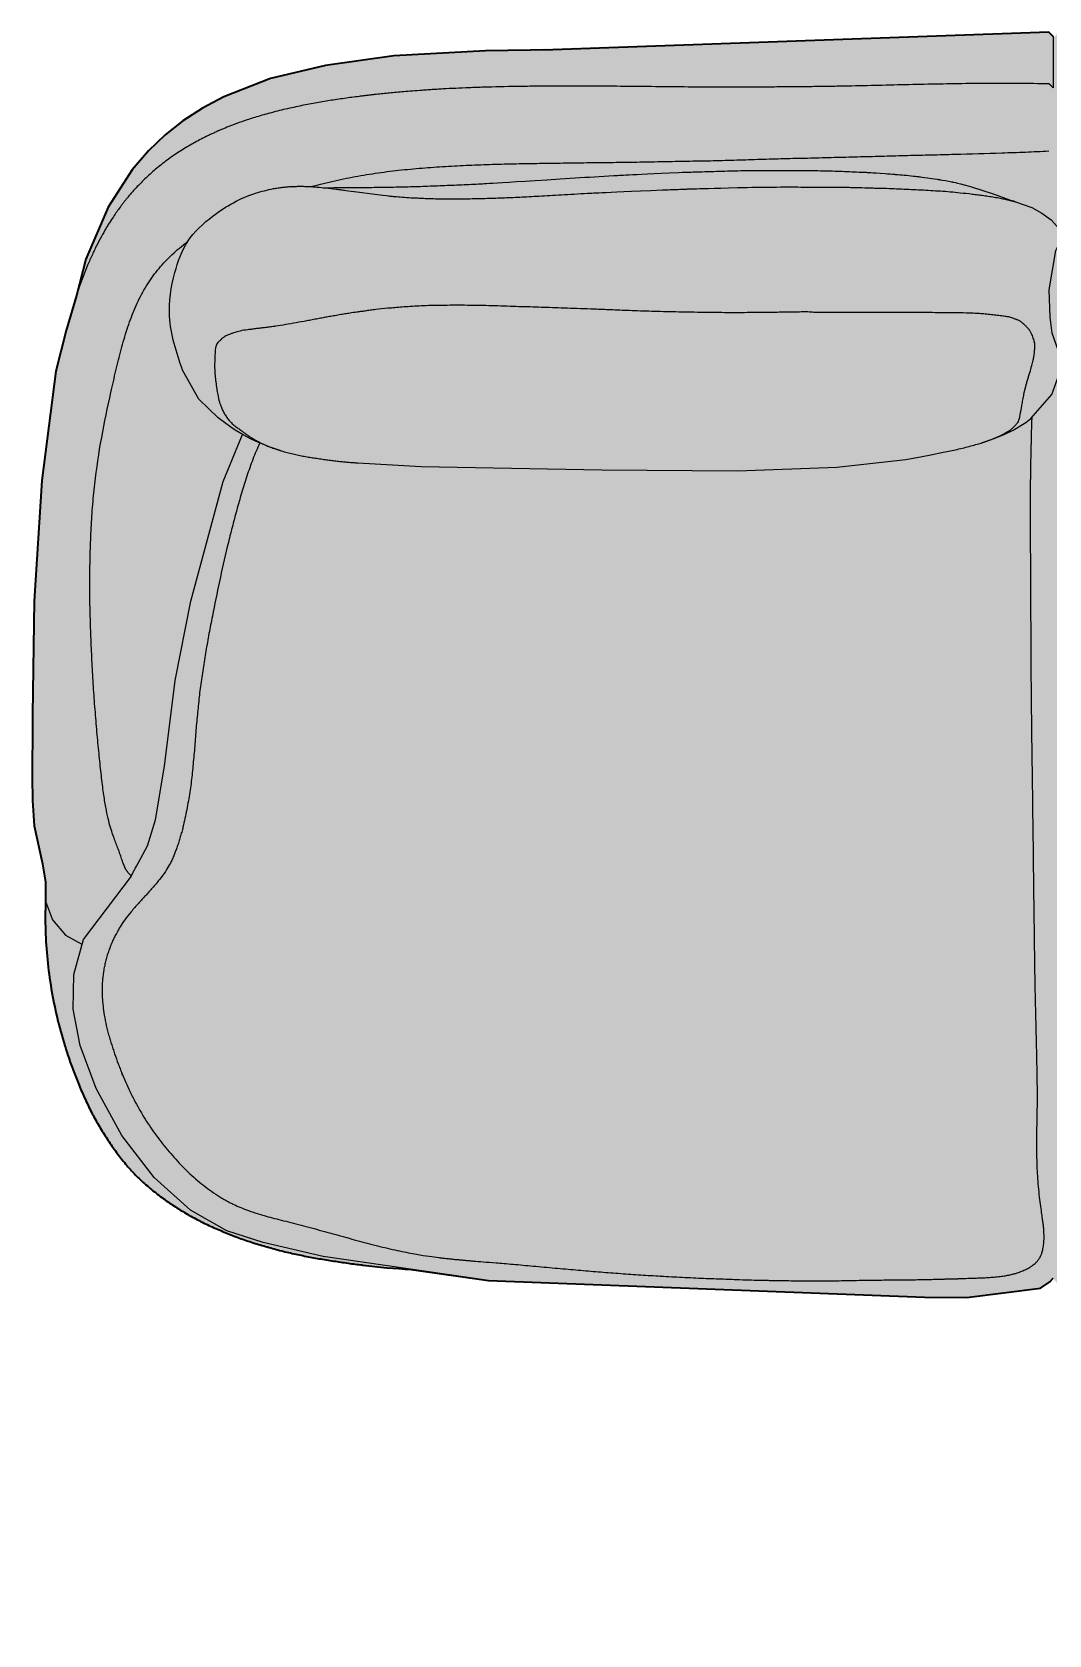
# Model space of a CAD drawing. Header units: millimetres. Extents: x -22 to 6424, y -4345 to 780.
# Drawn here: x -22 to 765, y -3104 to -1863 of the extents above; entities that cross this region are included whole.
import ezdxf

# ---------------------------------------------------------------- set-up
doc = ezdxf.new("R2010")
doc.units = ezdxf.units.MM
doc.layers.add('Blocks', color=7, linetype='Continuous')
doc.layers.add('Blocks$Fill', color=7, linetype='Continuous', true_color=0xffffff)
doc.layers.add('Blocks$Inner', color=7, linetype='Continuous', lineweight=25, true_color=0x007f00)
doc.layers.add('Blocks$Outline', color=7, linetype='Continuous', lineweight=35, true_color=0xff3f3f)

# ---------------------------------------------------------------- blocks, each defined once
blk = doc.blocks.new('Lune JH610 Sofa Top')
at = {"layer": 'Blocks$Fill'}
blk.add_hatch(color=256, dxfattribs=at).paths.add_polyline_path([(10.4, -107.3), (10.2, -118.7), (10.4, -130.1), (10.9, -141.4), (11.9, -152.7), (13.2, -163.9), (14.9, -175.2), (16.9, -186.3), (19.4, -197.4), (22.2, -208.4), (25.3, -219.3), (27, -224.7), (28.8, -230.1), (32.7, -240.7), (37, -251.2), (39.2, -256.5), (41.6, -261.6), (44, -266.8), (46.6, -271.8), (49.3, -276.8), (52.1, -281.7), (55, -286.5), (58.1, -291.3), (61.2, -296.1), (64.5, -300.7), (67.9, -305.3), (71.4, -309.7), (73.3, -311.9), (75.1, -314), (77, -316.1), (78.9, -318.2), (80.9, -320.2), (82.9, -322.1), (85, -324.1), (87.1, -326), (91.4, -329.7), (95.8, -333.2), (100.4, -336.7), (105, -340), (109.7, -343.2), (114.4, -346.2), (119.3, -349.2), (124.2, -351.9), (129.2, -354.6), (134.3, -357.1), (139.5, -359.5), (144.7, -361.8), (149.9, -364), (155.2, -366.1), (160.5, -368.1), (165.8, -370), (171.2, -371.8), (176.6, -373.4), (187.6, -376.5), (198.5, -379.3), (209.6, -381.8), (220.7, -383.9), (243.2, -387.4), (255.9, -389.1), (274.6, -391.1), (293.4, -392.4), (353.2, -401.1), (690.9, -413.9), (723.4, -414.1), (780.5, -407), (787.9, -402), (790.5, -399.3), (793.7, -403.5), (798.7, -407.7), (805.1, -410.7), (812.9, -412.2), (861.1, -410.9), (1156, -411), (1468.1, -411.3), (1488.7, -412.2), (1496.7, -412.3), (1505.7, -411.1), (1512.4, -408.4), (1517.5, -404.6), (1521.2, -400.2), (1523.6, -403.4), (1528.7, -407.6), (1535, -410.6), (1542.8, -412.2), (1591, -410.9), (1886, -411), (2198.1, -411.3), (2218.7, -412.2), (2226.7, -412.3), (2234.9, -411.2), (2233.9, -418.1), (2234.4, -434.8), (2235.1, -760.1), (2234.1, -1104.6), (2235.6, -1111.4), (2238.4, -1117.3), (2242.8, -1122.6), (2246.9, -1125.6), (2243.9, -1128.5), (2239.5, -1135.1), (2236, -1143), (2233.5, -1152.2), (2231.8, -1174.4), (2232.2, -1219.3), (2234.4, -1399.3), (2244.1, -1550.5), (2253.2, -1605.2), (2253.7, -1619.2), (2254.4, -1633.1), (2255.6, -1646.9), (2257.2, -1661.8), (2260.4, -1684.2), (2262.3, -1695.4), (2264.4, -1706.6), (2266.9, -1717.6), (2269.6, -1728.6), (2272.7, -1739.5), (2274.4, -1745), (2276.2, -1750.4), (2278.1, -1755.7), (2280.1, -1761), (2282.2, -1766.2), (2284.4, -1771.5), (2286.7, -1776.7), (2289.1, -1781.8), (2291.6, -1786.9), (2294.2, -1792), (2297, -1796.9), (2299.9, -1801.7), (2303, -1806.5), (2306.2, -1811.2), (2309.5, -1815.8), (2312.9, -1820.3), (2316.5, -1824.8), (2320.2, -1829.1), (2322.1, -1831.2), (2324, -1833.2), (2326, -1835.3), (2328, -1837.2), (2330, -1839.2), (2332.1, -1841.1), (2334.3, -1842.9), (2336.4, -1844.7), (2340.9, -1848.3), (2345.4, -1851.7), (2350.1, -1854.9), (2354.8, -1858.1), (2359.6, -1861.1), (2364.5, -1864.1), (2369.4, -1866.9), (2374.3, -1869.6), (2379.4, -1872.1), (2384.5, -1874.6), (2389.7, -1876.9), (2394.9, -1879.2), (2405.5, -1883.4), (2416.1, -1887.3), (2421.5, -1889.1), (2426.9, -1890.8), (2437.8, -1894), (2448.8, -1896.8), (2459.8, -1899.2), (2471, -1901.3), (2482.2, -1903), (2493.5, -1904.3), (2504.8, -1905.2), (2516.1, -1905.8), (2527.5, -1905.9), (2538.9, -1905.7), (2553.5, -1905.7), (2553.7, -1905.7), (2555, -1905.7), (2568.4, -1908.3), (2591.7, -1913.9), (2612.9, -1915.6), (2630, -1916), (2648.2, -1916.2), (2735.1, -1915.7), (2812.9, -1912.3), (2888.4, -1906.1), (2939.6, -1899.3), (2988.4, -1887.6), (2992.5, -1886.2), (3011.4, -1881.9), (3052.4, -1868.3), (3072.3, -1859.1), (3098.1, -1843.7), (3110.5, -1834.2), (3122.6, -1823.3), (3144.6, -1797), (3154.3, -1781.5), (3163.2, -1764.1), (3171.2, -1744.6), (3178.3, -1722.3), (3184.6, -1695.9), (3189.9, -1664.6), (3197, -1570.3), (3198.2, -1489.2), (3199.3, -1434.9), (3208.2, -1295.5), (3211.7, -1129.2), (3208.2, -1125.7), (3208.2, -1124.7), (3211.7, -1121.2), (3211.7, -398.8), (3209.7, -396.9), (3211.3, -395.3), (3211.3, 111.1), (3208.1, 164.9), (3198.5, 218), (3182.8, 269.6), (3161, 318.9), (3133.5, 365.3), (3100.7, 408.1), (3063.1, 446.7), (3021.2, 480.6), (2975.5, 509.3), (2926.7, 532.3), (2875.6, 549.4), (2822.8, 560.4), (2769.1, 565), (2757.3, 565.1), (2250.8, 565.1), (2249.2, 563.6), (2247.3, 565.5), (1525, 565.5), (1521.5, 562), (1520.8, 562), (1517.3, 565.5), (795, 565.5), (791.5, 562), (790.5, 562), (787, 565.5), (351, 551), (280.1, 547), (227.2, 539.7), (184.6, 529.4), (148.3, 515.3), (131.9, 506.5), (116.8, 496.7), (102.9, 485.8), (90.1, 473.6), (77.5, 458.8), (59, 429.9), (41.7, 389.6), (34.5, 361.4), (26.4, 334.4), (18.5, 302.9), (7.6, 218.2), (1.5, 124.8), (0.4, 37.4), (0.4, -29.4), (1.6, -49), (8.1, -78.5), (10.5, -92.6)], flags=0)
at = {"layer": 'Blocks$Inner'}
for p, q in [((70.1, -242.1), (69.4, -240.3)), ((486.6, -397.5), (486.1, -397.5))]:
    blk.add_line(p, q, dxfattribs=at)
for points in [[(34.5, 361.4), (41.7, 389.6), (59, 429.9), (77.5, 458.8), (90.1, 473.6), (102.9, 485.8), (116.8, 496.7), (131.9, 506.5), (148.3, 515.3), (184.6, 529.4), (227.2, 539.7), (280.1, 547), (351, 551), (403.1, 551.8), (787, 565.5), (790.5, 562), (790.5, 522.2)], [(790.5, 522.2), (788.7, 523.9), (786.9, 525.4)], [(725.4, 446.2), (727.2, 445.7), (743.9, 440.2), (751.7, 437.5), (756.7, 435.7), (759.7, 434.7), (761.1, 434.1)], [(754.1, 435.9), (761.1, 434.1), (773.8, 429.6), (781.7, 425.3), (788.7, 420), (795, 413.2), (798.6, 407.7)], [(736.1, 247.8), (744.8, 250.9), (752.9, 254.2), (759.5, 257.3), (769.3, 263.3), (773.1, 266.3), (789.3, 285), (795.9, 302.8), (795.1, 314.5), (794.2, 319.3), (789.7, 332.4), (788, 344.8), (787.4, 366), (792.5, 396.4), (796, 403.7), (799.3, 408.9)], [(43, 385), (36.7, 368.7), (26.4, 334.4), (18.5, 302.9), (7.6, 218.2), (1.5, 124.8), (0.4, 37.4), (0.2, 19.5), (0, 0), (0, -11.4), (0.4, -29.4), (1.6, -49), (8.1, -78.5), (10.5, -92.6)], [(192.8, 241.3), (184.3, 244.1), (175.2, 247.7), (169.7, 250.4), (163.5, 253.6), (157.1, 257.4), (153.9, 259.6), (144.1, 266.7), (129.2, 281.2), (116.4, 303.7)], [(82.1, -77.8), (89.3, -64.5), (95.4, -44.4), (102.6, -2.7), (110.8, 63.5), (123, 124.9), (148, 217.6), (163, 253.9)], [(252.2, 232), (301.2, 229.1), (441, 226.6), (546.1, 225.8), (622.8, 228.7), (676.2, 234.5), (688.9, 236.8), (695.6, 238.1), (699.3, 238.9), (701.6, 239.4), (702.9, 239.7), (703.9, 239.9), (713.4, 241.8)], [(790.5, -399.3), (787.9, -402), (780.5, -407), (723.4, -414.1), (690.9, -413.9), (353.2, -401.1), (225.2, -382.4), (178.8, -371.6), (150.7, -362.5), (122.6, -346.5), (94.6, -321.3), (69.4, -288.7), (49.6, -252.3), (37.3, -219), (31.7, -190.9), (32.3, -164.1), (39.8, -137), (77, -88)], [(10.4, -107.3), (15.8, -121.9), (25.9, -133.7), (38.4, -140.7)]]:
    blk.add_lwpolyline(points, dxfattribs=at)
for points, knots in [([(786.9, 525.4), (771.4, 525.6), (740.3, 525.9), (701.2, 525.2), (669.9, 524.5), (646.3, 523.9), (626.7, 523.5), (610.9, 523.3), (599.1, 523.1), (587.2, 523), (570.7, 522.9), (549.6, 522.8), (523.8, 522.8), (498.2, 523), (473.2, 523.3), (449.5, 523.5), (431.2, 523.6), (417.8, 523.6), (408.3, 523.6), (399.5, 523.6), (388.4, 523.5), (370.6, 523.3), (353.3, 522.9), (338.2, 522.3), (327.8, 521.9), (319.7, 521.5), (313.3, 521.1), (308.6, 520.8), (304.1, 520.5), (298.6, 520.1), (292.5, 519.7), (286.2, 519.1), (280.5, 518.6), (275.3, 518.1), (270.2, 517.6), (265.8, 517.1), (262.1, 516.7), (259.2, 516.4), (256.2, 516), (252.3, 515.5), (247.4, 514.9), (241.7, 514.1), (234.1, 513), (226.6, 511.8), (218.9, 510.5), (213.2, 509.4), (207.2, 508.2), (198.9, 506.4), (188.3, 503.9), (176.2, 500.6), (166, 497.4), (158.3, 494.6), (152.1, 492.3), (147.6, 490.4), (144.1, 488.9), (141.3, 487.6), (138.5, 486.4), (135, 484.7), (130.9, 482.6), (126, 480), (121.2, 477.3), (116.3, 474.3), (109.8, 470.2), (102.1, 464.6), (94.8, 458.7), (89.3, 453.7), (85.3, 449.8), (81.4, 445.8), (77.6, 441.7), (74.7, 438.3), (72.5, 435.6), (70.8, 433.5), (69.4, 431.6), (67.6, 429.2), (65.6, 426.4), (63, 422.7), (60.5, 418.8), (58.1, 415.1), (55.8, 411), (52.7, 405.5), (49.5, 399.4), (47.1, 394.3), (45.3, 390.3), (43.9, 387.2), (43.1, 385.4), (43, 385)], [0, 0, 0, 0, 0.0080645, 0.0161291, 0.0201613, 0.0241936, 0.0282258, 0.030242, 0.0322581, 0.0342742, 0.0362904, 0.0403226, 0.0443549, 0.0483872, 0.0524194, 0.0564517, 0.060484, 0.0625001, 0.0645162, 0.0665323, 0.0685485, 0.0725807, 0.0806453, 0.0846775, 0.0887098, 0.0927421, 0.0947582, 0.0967743, 0.0987905, 0.1008066, 0.1048389, 0.1088711, 0.1129034, 0.1169356, 0.1209679, 0.1250002, 0.1270163, 0.1290324, 0.1310486, 0.1330647, 0.137097, 0.1411292, 0.1451615, 0.153226, 0.1572583, 0.1612905, 0.1653228, 0.1693551, 0.1774196, 0.1854841, 0.1935487, 0.2016132, 0.2096777, 0.2177422, 0.2217745, 0.2258068, 0.229839, 0.2338713, 0.2419358, 0.2500003, 0.2580649, 0.2661294, 0.2741939, 0.290323, 0.306452, 0.3145166, 0.3225811, 0.3306456, 0.3387101, 0.3467747, 0.3508069, 0.3548392, 0.3588715, 0.3629037, 0.3709683, 0.3790328, 0.3870973, 0.3911296, 0.3951618, 0.4032264, 0.4112909, 0.4153232, 0.4193554, 0.4233877, 0.4242944, 0.4242944, 0.4242944, 0.4242944]), ([(216.3, 445.8), (216.3, 445.8), (216.3, 445.8), (216.3, 445.8), (218.6, 446.5), (226.8, 448.7), (241, 452), (258.9, 455.2), (276.9, 457.8), (295.1, 459.7), (313.2, 461.1), (331.4, 462.2), (349.6, 462.9), (367.8, 463.4), (386, 463.8), (404.3, 464), (422.5, 464.3), (440.7, 464.5), (458.9, 464.7), (477.2, 465), (495.4, 465.4), (513.6, 465.7), (531.9, 466), (550.1, 466.6), (568.3, 467.2), (586.5, 467.7), (604.8, 468), (623, 468.6), (641.3, 469), (659.5, 469.5), (677.7, 470), (696, 470.4), (720.3, 471.1), (744.6, 471.7), (768.9, 472.6), (781, 473.1), (787.1, 473.4)], [0.6170785, 0.6170785, 0.6170785, 0.6170785, 0.6170849, 0.6170849, 0.6170849, 0.6219512, 0.6341463, 0.6463415, 0.6585366, 0.6707317, 0.6829268, 0.695122, 0.7073171, 0.7195122, 0.7317073, 0.7439024, 0.7560976, 0.7682927, 0.7804878, 0.7926829, 0.804878, 0.8170732, 0.8292683, 0.8414634, 0.8536585, 0.8658537, 0.8780488, 0.8902439, 0.902439, 0.9146341, 0.9268293, 0.9390244, 0.9512195, 0.9756098, 0.9878049, 1, 1, 1, 1]), ([(225.2, 444.9), (231.2, 445), (240.9, 445.1), (255.7, 445.2), (270.4, 445.3), (285.4, 445.6), (300.5, 446), (315.6, 446.6), (330.7, 447.2), (345.2, 447.9), (354.8, 448.4), (420.4, 452.5)], [0.0124368, 0.0124368, 0.0124368, 0.0124368, 0.025641, 0.0384615, 0.0512821, 0.0641026, 0.0769231, 0.0897436, 0.1025641, 0.1153846, 0.1270535, 0.1270535, 0.1270535, 0.1270535]), ([(420.4, 452.5), (430.3, 453.2), (445.2, 454.1), (460.2, 454.9), (500.7, 456.8)], [0.12705346, 0.12705346, 0.12705346, 0.12705346, 0.15269449, 0.165515, 0.165515, 0.165515, 0.165515]), ([(500.7, 456.8), (503.9, 456.9), (510, 457.1), (516.1, 457.3), (523.4, 457.5)], [0.165515, 0.165515, 0.165515, 0.165515, 0.17367979, 0.18111277, 0.18111277, 0.18111277, 0.18111277]), ([(523.4, 457.5), (529.1, 457.7), (536.6, 457.9), (544.1, 458.1), (555.8, 458.3)], [0.18111277, 0.18111277, 0.18111277, 0.18111277, 0.19561139, 0.20024573, 0.20024573, 0.20024573, 0.20024573]), ([(555.8, 458.3), (560.7, 458.3), (566.6, 458.4), (572.5, 458.4), (585.7, 458.4)], [0.20024573, 0.20024573, 0.20024573, 0.20024573, 0.21284717, 0.21526567, 0.21526567, 0.21526567, 0.21526567]), ([(585.7, 458.4), (590.7, 458.4), (600.8, 458.3), (613.3, 458.1), (623.3, 457.8), (628.3, 457.6), (630.7, 457.5)], [0.32051282, 0.32051282, 0.32051282, 0.32051282, 0.33333333, 0.34615385, 0.3525641, 0.35894562, 0.35894562, 0.35894562, 0.35894562]), ([(630.8, 457.5), (633.3, 457.4), (638.2, 457.2), (643.1, 457), (645.6, 456.9)], [0.35897436, 0.35897436, 0.35897436, 0.35897436, 0.36538462, 0.37173991, 0.37173991, 0.37173991, 0.37173991]), ([(660.4, 455.9), (662.9, 455.7), (665.5, 455.5), (668.2, 455.3), (668.6, 455.3)], [0.375814603, 0.375814603, 0.375814603, 0.375814603, 0.382224859, 0.382835741, 0.382835741, 0.382835741, 0.382835741]), ([(668.6, 455.3), (670.7, 455.1), (675.3, 454.7), (680.6, 454.2), (683.8, 453.8), (685.8, 453.6)], [0.38283574, 0.38283574, 0.38283574, 0.38283574, 0.38849582, 0.39490607, 0.39712281, 0.39712281, 0.39712281, 0.39712281]), ([(116.4, 303.7), (111.8, 317.5), (103.6, 342.3), (108.9, 376.9), (118.9, 405), (141.9, 426), (165.4, 439.4), (182.2, 443.2), (186.9, 444.3)], [0, 0, 0, 0, 43.002746, 77.088243, 102.945284, 130.980226, 168.213502, 182.596064, 182.596064, 182.596064, 182.596064]), ([(186.9, 444.3), (188, 444.5), (190.4, 444.9), (193.9, 445.3), (196.8, 445.6), (198.8, 445.8), (200, 445.8), (200.8, 445.9), (201.7, 445.9), (202.7, 446), (204.4, 446), (206.7, 446.1), (209.8, 446.1), (214.2, 445.9), (220.3, 445.5), (227.5, 444.8), (234, 444.1), (239.1, 443.4), (241.6, 443.1), (242.8, 442.9)], [182.5960643, 182.5960643, 182.5960643, 182.5960643, 182.615295, 182.6345258, 182.6537566, 182.6633719, 182.6681796, 182.6729873, 182.677795, 182.6826027, 182.6922181, 182.7114489, 182.7306796, 182.7499104, 182.7691412, 182.7883719, 182.8076027, 182.8172181, 182.8268335, 182.8268335, 182.8268335, 182.8268335]), ([(242.8, 442.9), (274.9, 438.7), (277.2, 438.5), (281.5, 438.1), (286.5, 437.7), (292, 437.3), (297.2, 437.1), (301.7, 436.8), (306.7, 436.6), (314, 436.4), (324.1, 436.3), (337.1, 436.4), (350.7, 436.7), (363.9, 437.1), (377.4, 437.7), (392.2, 438.5), (409.3, 439.5), (426.2, 440.5), (437.2, 441), (487.9, 443.3)], [182.8268335, 182.8268335, 182.8268335, 182.8268335, 182.8364489, 182.8460643, 182.865295, 182.8845258, 182.8941412, 182.9037566, 182.9133719, 182.9229873, 182.9422181, 182.9614489, 182.9806796, 182.9999104, 183.0191412, 183.0383719, 183.0576027, 183.0768335, 183.0864489, 183.0864489, 183.0864489, 183.0864489]), ([(553.6, 445.2), (562.7, 445.4), (580.3, 445.6), (600.8, 445.5), (611.2, 445.3), (614.9, 445.3), (616.9, 445.3), (618.3, 445.3), (620, 445.4), (621.7, 445.4), (623.4, 445.3), (625.3, 445.3), (627.9, 445.3), (631.3, 445.3), (635.6, 445.2), (641.5, 445.1), (647.5, 444.9), (653.3, 444.7), (658.8, 444.6), (665.4, 444.4), (673, 444), (680.5, 443.7), (688, 443.3), (695.6, 442.9), (705.7, 442.3), (713.3, 441.7), (718.3, 441.1)], [183.1056796, 183.1056796, 183.1056796, 183.1056796, 183.1249104, 183.1441412, 183.1633719, 183.1826027, 183.1922181, 183.2018335, 183.2114489, 183.2162566, 183.2210643, 183.2258719, 183.2306796, 183.240295, 183.2499104, 183.2595258, 183.2787566, 183.2883719, 183.2979873, 183.3172181, 183.3364489, 183.3556796, 183.3749104, 183.3941412, 183.4133719, 183.4518335, 183.4518335, 183.4518335, 183.4518335]), ([(718.3, 441.1), (721.5, 440.8), (726.1, 440.3), (731.4, 439.6), (734.4, 439.3), (736.6, 439), (738.9, 438.6), (742.1, 438.2), (746, 437.5), (749.7, 436.8), (752.3, 436.3), (753.4, 436), (754.1, 435.9)], [183.45183348, 183.45183348, 183.45183348, 183.45183348, 183.47564301, 183.48754777, 183.49350015, 183.49945253, 183.50540491, 183.51135729, 183.52326205, 183.53516681, 183.5411192, 183.54707158, 183.54707158, 183.54707158, 183.54707158]), ([(77, -88), (76.1, -87.1), (74.6, -85.6), (72.9, -83.3), (71.5, -80.7), (70.3, -77.4), (69, -73.6), (67.7, -69.7), (66.2, -65.7), (64.7, -61.8), (63, -57.3), (61.2, -52), (59.3, -45.4), (57.5, -37.2), (55.7, -26.9), (54, -14), (52.4, 0.8), (50.8, 17.1), (49.3, 34.4), (47.9, 52.1), (46.8, 70.1), (45.9, 88.3), (45.2, 106.6), (44.7, 124.5), (44.7, 143.1), (44.9, 161), (45.6, 179.4), (46.7, 197.5), (49, 221.6), (53.5, 251.7), (59.8, 281), (64.8, 303.5), (68.9, 319.8), (73.4, 335.5), (78.8, 350.4), (85.4, 364.2), (93.5, 376.9), (103, 388.3), (112.2, 396.8), (118.2, 401.6), (120.4, 403.2)], [0, 0, 0, 0, 0.0121951, 0.0243902, 0.0365854, 0.0487805, 0.0609756, 0.0731707, 0.0853659, 0.097561, 0.1097561, 0.1219512, 0.1341463, 0.1463415, 0.1585366, 0.1707317, 0.1829268, 0.195122, 0.2073171, 0.2195122, 0.2317073, 0.2439024, 0.2560976, 0.2682927, 0.2804878, 0.2926829, 0.304878, 0.3170732, 0.3292683, 0.3536585, 0.3780488, 0.3902439, 0.402439, 0.4146341, 0.4268293, 0.4390244, 0.4512195, 0.4634146, 0.4756098, 0.4820569, 0.4820569, 0.4820569, 0.4820569]), ([(718.3, 348), (712.6, 348), (701.3, 348.2), (687, 348.4), (675.4, 348.5), (666.7, 348.5), (657.9, 348.4), (650.4, 348.4), (644.2, 348.4), (637.7, 348.4), (631, 348.4), (624.4, 348.3), (619.6, 348.3), (615.7, 348.4), (612.7, 348.4), (610.5, 348.4), (608.6, 348.4), (606.6, 348.4), (604.9, 348.5), (603.4, 348.6), (601.2, 348.8), (597.6, 348.8), (590.9, 348.7), (585.7, 348.6), (581, 348.5), (575.4, 348.5), (566.8, 348.4), (553.9, 348.2), (536.3, 348.2), (517.4, 348.4), (498.1, 348.8), (479.4, 349.2), (465, 349.7), (454.7, 350.1), (447.8, 350.4), (441.4, 350.7), (433.4, 351), (424.2, 351.3), (414.2, 351.7), (401.8, 352.1), (390.5, 352.5), (379, 352.8), (370, 353.1), (360.6, 353.4), (348, 353.8), (332.3, 354), (317.5, 353.9), (306.8, 353.7), (299.4, 353.3), (292.7, 353), (284.4, 352.4), (275.2, 351.6), (267.4, 350.8), (261.7, 350.1), (257.7, 349.5), (254.1, 349), (250.1, 348.5), (246.1, 347.9), (242.7, 347.3), (240, 346.9), (237.8, 346.5), (235.5, 346.1), (232.6, 345.6), (229.2, 345), (225.2, 344.3), (221.1, 343.5), (216.9, 342.7), (211.3, 341.6), (204.4, 340.4), (196.3, 339), (189.8, 337.9), (184.7, 337.2), (180.9, 336.7), (177.2, 336.3), (173.7, 335.9), (170.3, 335.4), (165.9, 334.9), (160.9, 334.1), (156.7, 332.9), (153.8, 331.8), (151.7, 331), (150, 330.2), (148.8, 329.5), (147.9, 328.9), (147.3, 328.5), (146.8, 328), (146.4, 327.6), (146.1, 327.3), (145.8, 327), (145.4, 326.6), (144.7, 326.1), (143.7, 325.2), (142.7, 323.8), (142, 321.4), (141.6, 317.7), (141.5, 314.1), (141.4, 311.1), (141.3, 308.8), (141.3, 306.9), (141.3, 305.4), (141.4, 304.3), (141.4, 303.2), (141.5, 301.6), (141.6, 299.6), (141.9, 297), (142.3, 293.5), (142.9, 289.2), (144, 283.3), (144.7, 279.9), (145.6, 277.2), (146.3, 275.5), (146.8, 274.1), (147.5, 272.7), (148.5, 270.7), (149.9, 268.3), (151.4, 266.1), (152.8, 264.5), (153.8, 263.4), (154.9, 262.3), (156.6, 260.9), (158.9, 259.1), (161.1, 257.6), (162.7, 256.4), (163.7, 255.6), (164.7, 254.9), (165.8, 254.1), (167.2, 253.2), (168.4, 252.4), (169.2, 251.8), (169.7, 251.5), (170.1, 251.3), (170.4, 251.1), (170.8, 250.8), (171.3, 250.5), (171.9, 250.1), (172.6, 249.7), (173.4, 249.3), (174.3, 248.8), (175.1, 248.4), (176, 247.9), (177.1, 247.4), (178.6, 246.6), (180.8, 245.6), (183.6, 244.4), (187.3, 243.1), (191.7, 241.6), (195.6, 240.5), (198.6, 239.7), (201.6, 238.9), (205.2, 238.1), (209.6, 237.2), (213.2, 236.6), (216.1, 236.1), (218.2, 235.8), (220.4, 235.5), (223.3, 235), (226.9, 234.5), (231.1, 234), (235.2, 233.5), (239.1, 233), (242.8, 232.7), (246.4, 232.3), (249.6, 232.1), (251.4, 232), (252.2, 232)], [13.64448, 13.64448, 13.64448, 13.64448, 13.6596315, 13.674783, 13.6823588, 13.6899345, 13.6975103, 13.7050861, 13.7088739, 13.7126618, 13.7202376, 13.7240254, 13.7278133, 13.7316012, 13.7334951, 13.7353891, 13.737283, 13.739177, 13.7429648, 13.7467527, 13.7505406, 13.7581164, 13.7619042, 13.7637982, 13.7656921, 13.7675861, 13.76948, 13.7732679, 13.7770558, 13.7808436, 13.7846315, 13.7884194, 13.7922073, 13.7941012, 13.7959951, 13.7978891, 13.799783, 13.8035709, 13.8073588, 13.8111467, 13.8187224, 13.8225103, 13.8262982, 13.8300861, 13.8338739, 13.8414497, 13.8490254, 13.8528133, 13.8566012, 13.8603891, 13.864177, 13.8717527, 13.8793285, 13.8831164, 13.8869042, 13.8906921, 13.89448, 13.9020558, 13.9096315, 13.9134194, 13.9172073, 13.9209951, 13.924783, 13.9323588, 13.9399345, 13.9475103, 13.9550861, 13.9626618, 13.9778133, 13.9929648, 14.0081164, 14.0156921, 14.0232679, 14.0308436, 14.0384194, 14.0459951, 14.0535709, 14.0687224, 14.0838739, 14.0914497, 14.0990254, 14.1066012, 14.114177, 14.1179648, 14.1217527, 14.1255406, 14.1274345, 14.1293285, 14.1312224, 14.1331164, 14.1369042, 14.14448, 14.1520558, 14.1596315, 14.1672073, 14.174783, 14.1785709, 14.1823588, 14.1861467, 14.1880406, 14.1899345, 14.1918285, 14.1937224, 14.1975103, 14.2012982, 14.2050861, 14.2126618, 14.2202376, 14.2353891, 14.2429648, 14.2467527, 14.2505406, 14.2543285, 14.2581164, 14.2656921, 14.2732679, 14.2770558, 14.2808436, 14.2846315, 14.2884194, 14.2959951, 14.3035709, 14.3073588, 14.3111467, 14.3149345, 14.3187224, 14.3262982, 14.3338739, 14.3376618, 14.3395558, 14.3414497, 14.3433436, 14.3452376, 14.3490254, 14.3528133, 14.3566012, 14.364177, 14.3679648, 14.3717527, 14.3755406, 14.3793285, 14.3869042, 14.39448, 14.4020558, 14.4096315, 14.4172073, 14.424783, 14.4285709, 14.4323588, 14.4399345, 14.4475103, 14.4550861, 14.4588739, 14.4626618, 14.4664497, 14.4702376, 14.4778133, 14.4853891, 14.4929648, 14.5005406, 14.5081164, 14.5156921, 14.5232679, 14.5270552, 14.5270552, 14.5270552, 14.5270552]), ([(713.4, 241.8), (715.1, 242.2), (718.8, 243), (726, 244.8), (732.6, 246.7), (737.3, 248.2), (740.2, 249.2), (742.2, 250), (743.7, 250.6), (744.9, 251), (745.9, 251.5), (746.8, 251.8), (747.6, 252.2), (748.4, 252.5), (749.1, 252.8), (749.7, 253.1), (750.2, 253.4), (750.6, 253.6), (750.9, 253.7), (751.1, 253.9), (751.3, 254), (751.5, 254.1), (751.8, 254.2), (752.3, 254.5), (753.1, 254.9), (753.9, 255.4), (755.1, 256.1), (756.3, 256.8), (757.4, 257.6), (758.1, 258.2), (758.8, 258.8), (759.8, 259.7), (761, 261), (762.4, 262.5), (763.6, 264.1), (764.2, 265.7), (764.5, 267.2), (764.7, 268.7), (765, 270.2), (765.2, 271.6), (765.6, 273.1), (766, 275.4), (766.4, 277.9), (766.9, 280.8), (767.3, 283), (767.7, 285), (768, 286.5), (768.3, 287.7), (768.6, 289), (769, 290.7), (769.7, 293.1), (770.5, 296), (771.7, 299.9), (772.9, 303.8), (773.8, 307.3), (774.4, 309.5), (774.9, 311.4), (775.3, 313.7), (775.7, 315.9), (775.9, 317.6), (776, 319), (776.1, 320.1), (776.2, 321.1), (776.2, 322), (776.2, 322.9), (776.1, 323.9), (776, 325.1), (775.6, 326.7), (775, 328.5), (774.3, 330.5), (773.6, 332.1), (772.9, 333.4), (772.4, 334.3), (771.7, 335.1), (770.8, 336.3), (769.4, 337.7), (767.6, 339.3), (766.4, 340.4), (765.5, 341.1), (764.7, 341.7), (763.8, 342.2), (762.9, 342.6), (762, 342.9), (761.3, 343.1), (760.5, 343.4), (759.6, 343.8), (758.5, 344.3), (757, 344.7), (755.4, 345), (754, 345.2), (752.3, 345.5), (749.7, 345.8), (746, 346.2), (742.1, 346.7), (738.9, 347), (736.6, 347.3), (734.4, 347.4), (731.4, 347.6), (726.1, 347.9), (721.5, 348), (718.3, 348)], [12.8825752, 12.8825752, 12.8825752, 12.8825752, 12.89448, 12.9063848, 12.9301943, 12.942099, 12.9540038, 12.9659086, 12.9718609, 12.9778133, 12.9837657, 12.9897181, 12.9956705, 13.0016229, 13.0075752, 13.0135276, 13.0165038, 13.01948, 13.0224562, 13.0239443, 13.0254324, 13.0269205, 13.0284086, 13.0313848, 13.0373371, 13.0432895, 13.0492419, 13.0611467, 13.067099, 13.0730514, 13.0790038, 13.0849562, 13.0968609, 13.1087657, 13.1206705, 13.1325752, 13.14448, 13.1563848, 13.1623371, 13.1682895, 13.1742419, 13.1801943, 13.192099, 13.1980514, 13.2040038, 13.2099562, 13.2129324, 13.2159086, 13.2188848, 13.2218609, 13.2278133, 13.2337657, 13.2397181, 13.2516229, 13.2575752, 13.2635276, 13.26948, 13.2754324, 13.2873371, 13.2992419, 13.3051943, 13.3111467, 13.317099, 13.3230514, 13.3290038, 13.3349562, 13.3468609, 13.3587657, 13.3706705, 13.3825752, 13.39448, 13.4004324, 13.4063848, 13.4123371, 13.4182895, 13.4301943, 13.442099, 13.4540038, 13.4599562, 13.4659086, 13.4778133, 13.4897181, 13.4956705, 13.5016229, 13.5075752, 13.5135276, 13.5254324, 13.5373371, 13.5432895, 13.5492419, 13.5551943, 13.5611467, 13.5730514, 13.5849562, 13.5909086, 13.5968609, 13.6028133, 13.6087657, 13.6206705, 13.64448, 13.64448, 13.64448, 13.64448]), ([(783.2, -362.6), (783.1, -361.3), (782.9, -359), (782.5, -355.8), (782, -352.1), (781.3, -347.2), (780.4, -340.4), (779.4, -332.4), (778.7, -325.3), (778.4, -319.7), (778.1, -315.7), (778, -311.8), (777.8, -306.6), (777.7, -301.4), (777.6, -296.2), (777.7, -292.3), (777.7, -289), (777.7, -286.4), (777.8, -284.4), (777.8, -282.6), (777.9, -280.6), (777.9, -278.7), (777.9, -276.8), (778, -274.7), (778, -272), (778.1, -268.1), (778.2, -263.8), (778.2, -259.4), (778.2, -255.3), (778.1, -250.4), (778.1, -245.1), (778, -239.5), (777.8, -231.7), (777.6, -221), (777.2, -206.8), (776.9, -190.7), (776.5, -175.8), (776.3, -162.8), (776.2, -152.5), (776, -143.5), (775.9, -135.9), (775.8, -130.2), (775.8, -124.1), (775.7, -115.4), (775.5, -103.7), (775.3, -88.3), (775.1, -66.4), (774.7, -37.1), (774.2, -0.6), (773.7, 35.4), (773.4, 69.1), (773.3, 93.7), (773.2, 110.4), (773.2, 121.1), (773.1, 130.1), (773.1, 140.7), (773, 151), (773, 159.9), (772.9, 166.1), (772.9, 170.7), (772.9, 173.8), (772.9, 176.3), (772.9, 178.4), (772.9, 180.3), (772.9, 182), (772.8, 183.4), (772.8, 184.9), (772.8, 186.7), (772.8, 188.9), (772.8, 191.3), (772.8, 194.3), (772.8, 197.6), (772.8, 201.2), (772.8, 204.4), (772.9, 207.6), (772.9, 210.2), (772.9, 212.4), (772.9, 214.2), (772.9, 215.9), (772.9, 218), (773, 220.4), (773, 223.2), (773, 226.1), (773.1, 229.1), (773.2, 232.6), (773.2, 236), (773.3, 239.2), (773.4, 241.8), (773.4, 244.9), (773.6, 249.6), (773.7, 256.7), (773.9, 263.2), (774, 266.8), (774, 267), (774, 267.2), (774.1, 267.4)], [-0.3518431, -0.3518431, -0.3518431, -0.3518431, -0.3472222, -0.3425926, -0.337963, -0.3333333, -0.3287037, -0.3240741, -0.3194444, -0.3171296, -0.3148148, -0.3125, -0.3101852, -0.3055556, -0.3032407, -0.3009259, -0.2986111, -0.2974537, -0.2962963, -0.2951389, -0.2939815, -0.2916667, -0.2893519, -0.287037, -0.2847222, -0.2824074, -0.2800926, -0.2789352, -0.2777778, -0.2766204, -0.275463, -0.2743056, -0.2731481, -0.2708333, -0.2685185, -0.2662037, -0.2638889, -0.2627315, -0.2615741, -0.2604167, -0.259838, -0.2592593, -0.2586806, -0.2581019, -0.2569444, -0.255787, -0.2546296, -0.2523148, -0.25, -0.2476852, -0.2453704, -0.2430556, -0.2418981, -0.2407407, -0.2395833, -0.2384259, -0.2361111, -0.2337963, -0.2314815, -0.2291667, -0.2268519, -0.2256944, -0.224537, -0.2233796, -0.2228009, -0.2222222, -0.2216435, -0.2210648, -0.2199074, -0.21875, -0.2175926, -0.2152778, -0.212963, -0.2106481, -0.2083333, -0.2060185, -0.2048611, -0.2037037, -0.2025463, -0.2013889, -0.1990741, -0.1967593, -0.1944444, -0.1921296, -0.1898148, -0.1875, -0.1863426, -0.1851852, -0.1840278, -0.1828704, -0.1805556, -0.1777998, -0.1777998, -0.1777998, -0.1776351, -0.1776351, -0.1776351, -0.1776351]), ([(176.2, 247.4), (176, 246.8), (174.8, 244.2), (172.7, 239.5), (170.2, 233.1), (167.9, 226.6), (165.7, 220.1), (163.6, 213.5), (161, 204.7), (157.9, 193.7), (154.4, 180.4), (150, 162.6), (144.9, 140.2), (140.4, 117.8), (136.9, 99.8), (134.5, 86.3), (132.3, 72.7), (130.2, 59), (129, 47.8), (128.1, 38.8), (127.4, 32), (126.8, 25), (126.3, 18), (125.8, 11), (125.1, 4), (124.5, -2.8), (123.6, -11.8), (122.2, -23), (119.8, -36.5), (117.8, -45.5), (116.8, -50)], [0.5390512, 0.5390512, 0.5390512, 0.5390512, 0.5416667, 0.5520833, 0.5625, 0.5729167, 0.5833333, 0.59375, 0.6041667, 0.625, 0.6458333, 0.6666667, 0.7083333, 0.75, 0.7708333, 0.7916667, 0.8125, 0.8333333, 0.8541667, 0.8645833, 0.875, 0.8854167, 0.8958333, 0.90625, 0.9166667, 0.9270833, 0.9375, 0.9583333, 0.9791667, 1, 1, 1, 1]), ([(116.8, -50), (116.5, -51.3), (115.8, -53.8), (114.7, -57.6), (113.8, -60.8), (113, -63.3), (112.3, -65.1), (111.7, -66.9), (110.9, -69), (110, -71.4), (108.6, -74.7), (106.6, -78.7), (103.4, -84.1), (98.7, -90.6), (94.2, -96), (90.4, -100.2), (87.8, -103.1), (85.1, -106), (81.3, -110.2), (76.6, -115.5), (71.6, -121.8), (68, -127.4), (65.6, -131.5), (64, -134.7), (62.8, -137.1), (61.9, -139.1), (61.4, -140.3), (61.2, -140.9)], [1, 1, 1, 1, 1.00462963, 1.00925926, 1.01388889, 1.0162037, 1.01851852, 1.02083333, 1.02314815, 1.02777778, 1.03240741, 1.03703704, 1.04166667, 1.0462963, 1.05092593, 1.05324074, 1.05555556, 1.05787037, 1.06018519, 1.06481481, 1.06944444, 1.07407407, 1.0787037, 1.08333333, 1.08796296, 1.09027778, 1.09258433, 1.09258433, 1.09258433, 1.09258433]), ([(76.9, -87.9), (77.4, -86.7), (78.3, -84.9), (79.4, -82.8), (79.9, -81.8), (82.1, -77.8)], [0, 0, 0, 0, 0.1, 0.15, 0.1871379, 0.1871379, 0.1871379, 0.1871379]), ([(10.5, -92.6), (10.5, -92.7), (10.5, -93.3), (10.5, -94.3), (10.5, -96.4), (10.4, -99.3), (10.4, -103.1), (10.4, -105.9), (10.4, -107.3)], [13.42429437, 13.42429437, 13.42429437, 13.42429437, 13.42494904, 13.4289813, 13.43301355, 13.44107807, 13.44914259, 13.4572071, 13.4572071, 13.4572071, 13.4572071]), ([(10.4, -107.3), (9.9, -122.5), (10.6, -145.2), (14.6, -175.2), (19.1, -197.5), (24.1, -215.7), (28.8, -230.1), (32.7, -240.7), (36.9, -251.2), (41.5, -261.7), (46.5, -271.9), (51.1, -280.1), (55, -286.5), (59.1, -292.9), (64.4, -300.8), (71.4, -309.8), (78.8, -318.3), (87, -326), (95.7, -333.3), (105, -340.1), (114.4, -346.3), (124.1, -352), (134.3, -357.2), (144.7, -361.9), (155.2, -366.2), (165.8, -370.1), (176.6, -373.5), (187.5, -376.6), (198.5, -379.4), (209.6, -381.8), (220.7, -383.9), (231.9, -385.7), (243.2, -387.4), (251.1, -388.5), (255.4, -389), (255.9, -389.1), (268.3, -390.6), (280.8, -391.7), (293.4, -392.4)], [13.4572071, 13.4572071, 13.4572071, 13.4572071, 13.5048262, 13.5286357, 13.5524452, 13.5762547, 13.5881595, 13.6000642, 13.611969, 13.6238738, 13.6357785, 13.6476833, 13.6536357, 13.6595881, 13.6714928, 13.6833976, 13.6953023, 13.7072071, 13.7191119, 13.7310166, 13.7429214, 13.7548262, 13.7667309, 13.7786357, 13.7905404, 13.8024452, 13.81435, 13.8262547, 13.8381595, 13.8500642, 13.861969, 13.8738738, 13.8857785, 13.8976833, 13.89926, 13.89926, 13.89926, 13.9387281, 13.9387281, 13.9387281, 13.9387281]), ([(61.2, -140.9), (60.9, -141.5), (60.4, -142.7), (59.5, -145.2), (58.5, -148.3), (57.3, -152.1), (56.4, -155.9), (55.6, -159.7), (55, -163.6), (54.7, -166.9), (54.4, -169.5), (54.3, -171.5), (54.2, -173.3), (54.2, -175.6), (54.2, -178.2), (54.3, -181.3), (54.5, -184.3), (54.8, -187.9), (55.5, -193.6), (56.9, -201.6), (58.6, -208.5), (60.1, -213.8), (60.9, -216.4), (61.3, -217.7)], [-0.90740741, -0.90740741, -0.90740741, -0.90740741, -0.90509259, -0.90277778, -0.89814815, -0.89351852, -0.88888889, -0.88425926, -0.87962963, -0.875, -0.87268519, -0.87037037, -0.86805556, -0.86574074, -0.86111111, -0.85648148, -0.85416667, -0.85185185, -0.84722222, -0.84259259, -0.83796296, -0.83564815, -0.83333333, -0.83333333, -0.83333333, -0.83333333]), ([(61.3, -217.7), (61.7, -219), (62.6, -221.5), (64.3, -226.8), (66.2, -232), (68.1, -237), (70, -241.8), (71.4, -245.3), (72.5, -247.6)], [-0.8333302, -0.8333302, -0.8333302, -0.8333302, -0.83101852, -0.8287037, -0.82407407, -0.82175926, -0.81944444, -0.81481481, -0.81481481, -0.81481481, -0.81481481]), ([(72.5, -247.6), (74.5, -252.2), (78.8, -261.2), (83.9, -270.1), (86.6, -274.5)], [-0.81481481, -0.81481481, -0.81481481, -0.81481481, -0.80555588, -0.79629901, -0.79629901, -0.79629901, -0.79629901]), ([(86.6, -274.5), (89.3, -278.9), (95.1, -287.6), (101.4, -295.8), (104.7, -299.8)], [-0.7962963, -0.7962963, -0.7962963, -0.7962963, -0.78703704, -0.77777826, -0.77777826, -0.77777826, -0.77777826]), ([(104.7, -299.8), (108.1, -303.8), (115.1, -311.6), (124.5, -320.7), (132.6, -327.3), (138.9, -332), (144.3, -335.6), (148.6, -338.2), (150.7, -339.3), (151.7, -339.9)], [-0.77777826, -0.77777826, -0.77777826, -0.77777826, -0.768519, -0.75925974, -0.75463011, -0.75000048, -0.74537085, -0.74305604, -0.74074147, -0.74074147, -0.74074147, -0.74074147]), ([(151.7, -339.9), (152.8, -340.5), (154.8, -341.5), (158.4, -343.2), (162.7, -345.1), (168.9, -347.4), (174.7, -349.3), (178.3, -350.4)], [-0.74074147, -0.74074147, -0.74074147, -0.74074147, -0.73842666, -0.73611184, -0.73148221, -0.72685258, -0.72222648, -0.72222648, -0.72222648, -0.72222648]), ([(178.3, -350.4), (182, -351.4), (190.7, -353.7), (203.5, -356.9), (214.2, -359.7), (222.3, -361.9), (228.9, -363.7), (234.1, -365.2), (236.6, -365.9), (237.8, -366.2)], [-0.72222222, -0.72222222, -0.72222222, -0.72222222, -0.71759259, -0.71296296, -0.71064815, -0.70833333, -0.70601852, -0.70486111, -0.7037037, -0.7037037, -0.7037037, -0.7037037]), ([(237.8, -366.2), (239.1, -366.6), (241.6, -367.2), (246.7, -368.7), (253.3, -370.5), (261.3, -372.6), (271.9, -375.3), (284.8, -378.2), (298.1, -380.8), (307.7, -382.3), (313.7, -383.1), (318, -383.6), (321.2, -383.9), (324, -384.2), (326.3, -384.5), (328.2, -384.7), (330.1, -384.8), (332.4, -385.1), (335.2, -385.3), (338.4, -385.6), (342.7, -386), (348.8, -386.5), (355.2, -387), (359.1, -387.3)], [-0.7037037, -0.7037037, -0.7037037, -0.7037037, -0.70254634, -0.70138893, -0.69907412, -0.6967593, -0.69444449, -0.68981486, -0.68518523, -0.6805556, -0.67592597, -0.67361116, -0.67129634, -0.66898153, -0.66782412, -0.66666671, -0.6655093, -0.6643519, -0.66203708, -0.65972227, -0.65740745, -0.65277782, -0.6481482, -0.6481482, -0.6481482, -0.6481482]), ([(778.3, -385.9), (778.5, -385.6), (778.9, -385.1), (779.4, -384.4), (779.8, -383.7), (780.4, -382.7), (781.1, -381.3), (781.6, -379.7), (781.9, -378.8)], [-0.38888183, -0.38888183, -0.38888183, -0.38888183, -0.38657407, -0.38425926, -0.38194444, -0.37962963, -0.375, -0.37037575, -0.37037575, -0.37037575, -0.37037575]), ([(359.1, -387.3), (362.9, -387.6), (371.9, -388.3), (387.8, -389.8), (401.9, -391.1), (412.9, -392.1), (418.2, -392.5), (420.8, -392.8)], [-0.6481482, -0.6481482, -0.6481482, -0.6481482, -0.64351857, -0.63888894, -0.63425931, -0.63194449, -0.62962968, -0.62962968, -0.62962968, -0.62962968]), ([(420.8, -392.8), (423.4, -393), (428.5, -393.4), (438.9, -394.3), (451.7, -395.3), (464.7, -396.2), (475, -396.9), (482.7, -397.3), (490.7, -397.8), (501.8, -398.4), (515.9, -399.1), (531.9, -399.7), (545.5, -400.2), (555.3, -400.5), (562.6, -400.7), (567.9, -400.8), (572.3, -400.9), (576, -401), (579.9, -401), (585.1, -401.1), (591.4, -401.2), (598.5, -401.2), (605.3, -401.2), (612.1, -401.2), (619.1, -401.2), (626.5, -401.1), (636.9, -400.9), (647.2, -400.7), (657.5, -400.6), (663.9, -400.5), (669.2, -400.5), (674.5, -400.4), (680.6, -400.4), (687.1, -400.3), (692.5, -400.2), (696.6, -400.1), (700, -400), (702.4, -400), (704.2, -399.9), (705.6, -399.9), (706.9, -399.8), (708.3, -399.8), (709.6, -399.8), (710.7, -399.7), (711.6, -399.7), (712.6, -399.7), (713.7, -399.6), (714.8, -399.6), (715.5, -399.6), (716.2, -399.6), (717.1, -399.5), (718.9, -399.5), (723, -399.3), (728.1, -399.2), (732.1, -399), (736.4, -398.9), (741, -398.6), (745.9, -398.2), (750.5, -397.7), (754.4, -397.1), (756.5, -396.7), (757.5, -396.4)], [-0.6296297, -0.6296297, -0.6296297, -0.6296297, -0.6273149, -0.6250001, -0.6203704, -0.6157408, -0.613426, -0.6111112, -0.6087964, -0.6064815, -0.6018519, -0.5972223, -0.5925927, -0.587963, -0.5833334, -0.5787038, -0.576389, -0.5740741, -0.5717593, -0.5694445, -0.5648149, -0.5601853, -0.5555556, -0.550926, -0.5462964, -0.5416667, -0.5370371, -0.5277778, -0.5231482, -0.5185186, -0.5162038, -0.513889, -0.5092593, -0.5046297, -0.5000001, -0.4953704, -0.4907408, -0.4861112, -0.4837964, -0.4814815, -0.4791667, -0.4768519, -0.4722223, -0.4699075, -0.4675927, -0.4652778, -0.462963, -0.4606482, -0.4583334, -0.4560186, -0.4537038, -0.4490741, -0.4444445, -0.4421297, -0.4398149, -0.4375001, -0.4351853, -0.4328704, -0.4305556, -0.4282408, -0.4259265, -0.4259265, -0.4259265, -0.4259265]), ([(757.5, -396.4), (758.5, -396.2), (760.2, -395.8), (763.2, -394.9), (766.3, -393.8), (768.8, -392.6), (770.7, -391.7), (771.5, -391.2), (772, -391)], [-0.42592645, -0.42592645, -0.42592645, -0.42592645, -0.42361164, -0.42129683, -0.4166672, -0.41203757, -0.40972275, -0.40741061, -0.40741061, -0.40741061, -0.40741061]), ([(772, -391), (772.4, -390.7), (773.2, -390.2), (774.5, -389.3), (775.8, -388.3), (776.8, -387.4), (777.6, -386.6), (778.1, -386.1), (778.3, -385.9)], [-0.40741061, -0.40741061, -0.40741061, -0.40741061, -0.40509579, -0.40278098, -0.39815135, -0.39352172, -0.3912069, -0.38889209, -0.38889209, -0.38889209, -0.38889209])]:
    blk.add_open_spline(points, degree=3, knots=knots, dxfattribs=at)
for points in [[(645.7, 456.9), (647.2, 456.8), (648.8, 456.7), (660.4, 455.9)], [(685.8, 453.6), (686.9, 453.4), (688, 453.3), (700.7, 451.5)], [(700.7, 451.5), (701.1, 451.4), (701.6, 451.4), (702.7, 451.2)], [(702.7, 451.2), (703.2, 451.1), (703.6, 451), (711.7, 449.6)], [(711.7, 449.6), (712.9, 449.3), (714, 449.1), (725.4, 446.2)], [(487.9, 443.3), (489.9, 443.3), (493.9, 443.5), (499.8, 443.7), (505.8, 443.9), (510.1, 444.1), (553.6, 445.2)], [(781.9, -378.7), (782.2, -377.8), (782.7, -375.5), (783.2, -371.3), (783.4, -366.8), (783.2, -363.9), (783.2, -362.6)]]:
    blk.add_open_spline(points, degree=3, dxfattribs=at)
at = {"layer": 'Blocks$Outline'}
for points in [[(787, 565.5), (403.1, 551.8), (351, 551), (280.1, 547), (227.2, 539.7), (184.6, 529.4), (148.3, 515.3), (131.9, 506.5), (116.8, 496.7), (102.9, 485.8), (90.1, 473.6), (77.5, 458.8), (59, 429.9), (41.7, 389.6), (34.5, 361.4)], [(790.5, 562), (787, 565.5)], [(34.5, 361.4), (26.4, 334.4), (18.5, 302.9), (7.6, 218.2), (1.5, 124.8), (0.4, 37.4), (0.2, 19.5), (0, 0), (0, -11.4), (0.4, -29.4), (1.6, -49), (8.1, -78.5), (10.5, -92.6)], [(293.4, -392.4), (353.2, -401.1), (690.9, -413.9), (723.4, -414.1), (780.5, -407), (787.9, -402), (790.5, -399.3)]]:
    blk.add_lwpolyline(points, dxfattribs=at)
for points, knots in [([(10.5, -92.6), (10.5, -92.7), (10.5, -93.3), (10.5, -94.3), (10.5, -96.4), (10.4, -99.3), (10.4, -103.1), (10.4, -105.9), (10.4, -107.3)], [0.96708727, 0.96708727, 0.96708727, 0.96708727, 0.96774194, 0.97177419, 0.97580645, 0.98387097, 0.99193548, 1, 1, 1, 1]), ([(10.4, -107.3), (9.9, -122.5), (10.6, -145.2), (14.6, -175.2), (19.1, -197.5), (24.1, -215.7), (28.8, -230.1), (32.7, -240.7), (36.9, -251.2), (41.5, -261.7), (46.5, -271.9), (51.1, -280.1), (55, -286.5), (59.1, -292.9), (64.4, -300.8), (71.4, -309.8), (78.8, -318.3), (87, -326), (95.7, -333.3), (105, -340.1), (114.4, -346.3), (124.1, -352), (134.3, -357.2), (144.7, -361.9), (155.2, -366.2), (165.8, -370.1), (176.6, -373.5), (187.5, -376.6), (198.5, -379.4), (209.6, -381.8), (220.7, -383.9), (231.9, -385.7), (243.2, -387.4), (251.1, -388.5), (255.4, -389), (255.9, -389.1), (268.3, -390.6), (280.8, -391.7), (293.4, -392.4)], [0, 0, 0, 0, 0.047619, 0.0714286, 0.0952381, 0.1190476, 0.1309524, 0.1428571, 0.1547619, 0.1666667, 0.1785714, 0.1904762, 0.1964286, 0.202381, 0.2142857, 0.2261905, 0.2380952, 0.25, 0.2619048, 0.2738095, 0.2857143, 0.297619, 0.3095238, 0.3214286, 0.3333333, 0.3452381, 0.3571429, 0.3690476, 0.3809524, 0.3928571, 0.4047619, 0.4166667, 0.4285714, 0.4404762, 0.4420529, 0.4420529, 0.4420529, 0.481521, 0.481521, 0.481521, 0.481521])]:
    blk.add_open_spline(points, degree=3, knots=knots, dxfattribs=at)

msp = doc.modelspace()

# ---------------------------------------------------------------- block references
at = {"layer": 'Blocks'}
msp.add_blockref('Lune JH610 Sofa Top', (-21.8, -2428.5), dxfattribs=at)

doc.saveas('drawing.dxf')
